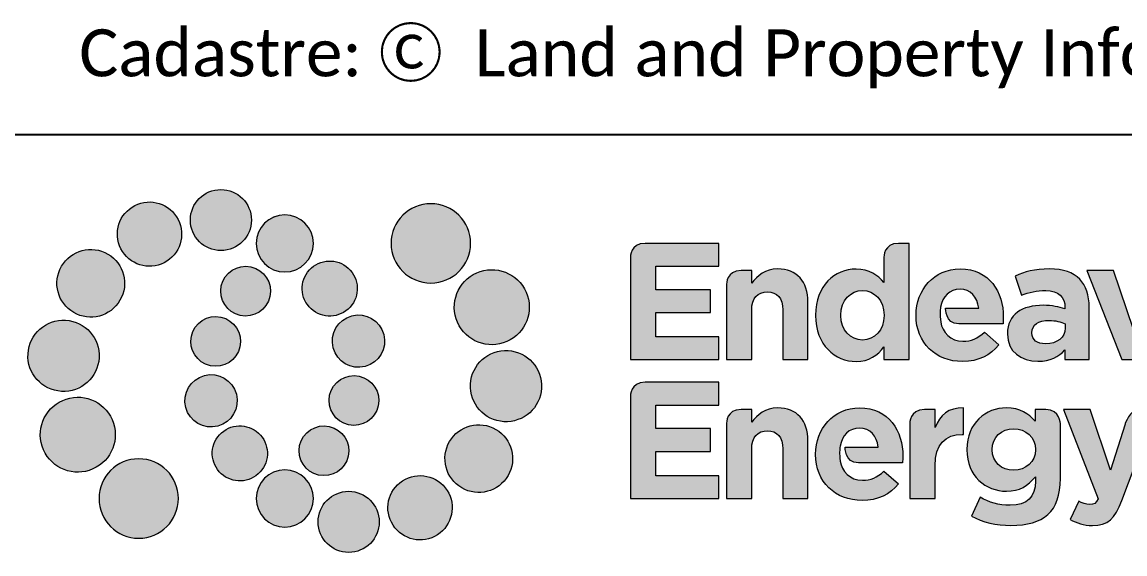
# Paper-space layout 'EARTHING' of a CAD drawing. Header units: metres, sheet in millimetres. Extents: x -21 to 813, y -3 to 583.
# Drawn here: x 741.83 to 783.78, y 31.67 to 51.9 of the extents above; entities that cross this region are included whole.
import ezdxf
from ezdxf.enums import TextEntityAlignment as Align

# ---------------------------------------------------------------- set-up
doc = ezdxf.new("R2010")
doc.units = ezdxf.units.M
doc.layers.get('0').update_dxf_attribs({"color": 6})
doc.layers.add('Notes', color=7, linetype='Continuous')
doc.layers.add('SupportsUG_SP_EXT', color=7, linetype='Continuous')
doc.styles.add('iecISOCP', font='isocp.shx')
doc.styles.get("Standard").update_dxf_attribs({"font": 'arial.ttf'})

# ---------------------------------------------------------------- blocks, each defined once
blk = doc.blocks.new('A$C30A46249')
at = {"color": 7, "lineweight": -3, "insert": (6.919, 4.965), "char_height": 1.79, "attachment_point": 7, "line_spacing_factor": 1.2}
blk.add_mtext('{\\fCalibri|b0|i0|c0|p34;\\C256;Cadastre: \\fMS Gothic|b0|i0|c128|p49;\\C250;\\c2236962;Ⓒ\\fMS Gothic|b0|i0|c0|p49; \\fCalibri|b0|i0|c0|p34;\\C256;Land and Property Information 2016}', dxfattribs=at)
blk = doc.blocks.new('EE_LOGO')
h = blk.add_hatch(color=7)
edge = h.paths.add_edge_path()
edge.add_spline(control_points=[(-18.272, 5.865), (-18.338, 6.504), (-18.908, 6.969), (-19.545, 6.904), (-20.185, 6.84), (-20.65, 6.27), (-20.584, 5.634), (-20.52, 4.994), (-19.951, 4.528), (-19.312, 4.593), (-18.671, 4.657), (-18.207, 5.226), (-18.272, 5.865)], knot_values=[0, 0, 0, 0, 1, 1, 1, 2, 2, 2, 3, 3, 3, 4, 4, 4, 4], degree=3, periodic=0)
h = blk.add_hatch(color=7)
edge = h.paths.add_edge_path()
edge.add_spline(control_points=[(-21.117, 5.874), (-21.481, 6.442), (-22.24, 6.607), (-22.806, 6.242), (-23.374, 5.876), (-23.536, 5.12), (-23.174, 4.55), (-22.805, 3.983), (-22.05, 3.82), (-21.483, 4.186), (-20.915, 4.55), (-20.748, 5.308), (-21.117, 5.874)], knot_values=[0, 0, 0, 0, 1, 1, 1, 2, 2, 2, 3, 3, 3, 4, 4, 4, 4], degree=3, periodic=0)
h = blk.add_hatch(color=7)
edge = h.paths.add_edge_path()
edge.add_spline(control_points=[(-9.932, 4.861), (-9.932, 4.027), (-10.608, 3.351), (-11.442, 3.351), (-12.276, 3.351), (-12.953, 4.027), (-12.953, 4.861), (-12.953, 5.695), (-12.276, 6.371), (-11.442, 6.371), (-10.608, 6.371), (-9.932, 5.695), (-9.932, 4.861)], knot_values=[0, 0, 0, 0, 1, 1, 1, 2, 2, 2, 3, 3, 3, 4, 4, 4, 4], degree=3, periodic=0)
h = blk.add_hatch(color=7)
edge = h.paths.add_edge_path()
edge.add_spline(control_points=[(-15.912, 4.861), (-15.912, 4.261), (-16.398, 3.774), (-16.998, 3.774), (-17.599, 3.774), (-18.085, 4.261), (-18.085, 4.861), (-18.085, 5.461), (-17.599, 5.947), (-16.998, 5.947), (-16.398, 5.947), (-15.912, 5.461), (-15.912, 4.861)], knot_values=[0, 0, 0, 0, 1, 1, 1, 2, 2, 2, 3, 3, 3, 4, 4, 4, 4], degree=3, periodic=0)
edge = h.paths.add_edge_path()
edge.add_spline(control_points=[(-18.287, 3.97), (-18.8, 4.08), (-19.302, 3.756), (-19.412, 3.245), (-19.522, 2.736), (-19.198, 2.231), (-18.69, 2.12), (-18.178, 2.008), (-17.673, 2.333), (-17.564, 2.844), (-17.454, 3.354), (-17.778, 3.859), (-18.287, 3.97)], knot_values=[0, 0, 0, 0, 1, 1, 1, 2, 2, 2, 3, 3, 3, 4, 4, 4, 4], degree=3, periodic=0)
h = blk.add_hatch(color=7)
edge = h.paths.add_edge_path()
edge.add_spline(control_points=[(-14.591, 2.361), (-14.158, 2.747), (-14.12, 3.41), (-14.507, 3.841), (-14.892, 4.274), (-15.554, 4.311), (-15.987, 3.925), (-16.42, 3.541), (-16.456, 2.876), (-16.07, 2.447), (-15.686, 2.014), (-15.024, 1.976), (-14.591, 2.361)], knot_values=[0, 0, 0, 0, 1, 1, 1, 2, 2, 2, 3, 3, 3, 4, 4, 4, 4], degree=3, periodic=0)
edge = h.paths.add_edge_path()
edge.add_spline(control_points=[(-15.912, 4.861), (-15.912, 4.261), (-16.398, 3.774), (-16.998, 3.774), (-17.599, 3.774), (-18.085, 4.261), (-18.085, 4.861), (-18.085, 5.461), (-17.599, 5.947), (-16.998, 5.947), (-16.398, 5.947), (-15.912, 5.461), (-15.912, 4.861)], knot_values=[0, 0, 0, 0, 1, 1, 1, 2, 2, 2, 3, 3, 3, 4, 4, 4, 4], degree=3, periodic=0)
h = blk.add_hatch(color=7)
edge = h.paths.add_edge_path()
edge.add_spline(control_points=[(-15.912, 4.861), (-15.912, 4.261), (-16.398, 3.774), (-16.998, 3.774), (-17.599, 3.774), (-18.085, 4.261), (-18.085, 4.861), (-18.085, 5.461), (-17.598, 5.947), (-16.998, 5.947), (-16.398, 5.947), (-15.912, 5.461), (-15.912, 4.861)], knot_values=[0, 0, 0, 0, 1, 1, 1, 2, 2, 2, 3, 3, 3, 4, 4, 4, 4], degree=3, periodic=0)
edge = h.paths.add_edge_path(flags=16)
edge.add_spline(control_points=[(-15.912, 4.861), (-15.912, 4.261), (-16.398, 3.774), (-16.998, 3.774), (-17.599, 3.774), (-18.085, 4.261), (-18.085, 4.861), (-18.085, 5.461), (-17.599, 5.947), (-16.998, 5.947), (-16.398, 5.947), (-15.912, 5.461), (-15.912, 4.861)], knot_values=[0, 0, 0, 0, 1, 1, 1, 2, 2, 2, 3, 3, 3, 4, 4, 4, 4], degree=3, periodic=0)
h = blk.add_hatch(color=7)
edge = h.paths.add_edge_path()
edge.add_spline(control_points=[(-23.731, 4.455), (-24.343, 4.811), (-25.134, 4.605), (-25.491, 3.991), (-25.848, 3.376), (-25.641, 2.589), (-25.028, 2.232), (-24.414, 1.872), (-23.625, 2.081), (-23.267, 2.695), (-22.908, 3.308), (-23.116, 4.097), (-23.731, 4.455)], knot_values=[0, 0, 0, 0, 1, 1, 1, 2, 2, 2, 3, 3, 3, 4, 4, 4, 4], degree=3, periodic=0)
h = blk.add_hatch(color=7)
edge = h.paths.add_edge_path()
edge.add_spline(control_points=[(-3.852, 0.44), (-3.852, 0.44), (-3.852, 4.253), (-3.852, 4.3), (-3.852, 4.346), (-3.85, 4.86), (-3.293, 4.86), (-2.736, 4.861), (-0.486, 4.86), (-0.486, 4.86), (-0.486, 4.86), (-0.486, 3.995), (-0.486, 3.995), (-0.486, 3.995), (-2.886, 3.995), (-2.886, 3.995), (-2.886, 3.995), (-2.886, 3.099), (-2.886, 3.099), (-2.886, 3.099), (-0.802, 3.099), (-0.802, 3.099), (-0.802, 3.099), (-0.802, 2.233), (-0.802, 2.233), (-0.802, 2.233), (-2.886, 2.233), (-2.886, 2.233), (-2.886, 2.233), (-2.886, 1.305), (-2.886, 1.305), (-2.886, 1.305), (-0.486, 1.305), (-0.486, 1.305), (-0.486, 1.305), (-0.486, 0.44), (-0.486, 0.44), (-0.486, 0.44), (-3.852, 0.44), (-3.852, 0.44)], knot_values=[0, 0, 0, 0, 1, 1, 1, 2, 2, 2, 3, 3, 3, 4, 4, 4, 5, 5, 5, 6, 6, 6, 7, 7, 7, 8, 8, 8, 9, 9, 9, 10, 10, 10, 11, 11, 11, 12, 12, 12, 13, 13, 13, 13], degree=3, periodic=0)
h = blk.add_hatch(color=7)
edge = h.paths.add_edge_path(flags=16)
edge.add_spline(control_points=[(5.8, 2.133), (5.8, 2.695), (5.427, 3.067), (4.979, 3.067), (4.531, 3.067), (4.151, 2.701), (4.151, 2.133), (4.151, 2.133), (4.151, 2.12), (4.151, 2.12), (4.151, 1.558), (4.531, 1.185), (4.979, 1.185), (5.427, 1.185), (5.8, 1.558), (5.8, 2.12), (5.8, 2.12), (5.8, 2.133), (5.8, 2.133)], knot_values=[0, 0, 0, 0, 1, 1, 1, 2, 2, 2, 3, 3, 3, 4, 4, 4, 5, 5, 5, 6, 6, 6, 6], degree=3, periodic=0)
edge = h.paths.add_edge_path()
edge.add_spline(control_points=[(5.787, 0.44), (5.787, 0.44), (5.787, 0.92), (5.787, 0.92), (5.554, 0.604), (5.231, 0.371), (4.733, 0.371), (3.943, 0.371), (3.192, 0.99), (3.192, 2.12), (3.192, 2.12), (3.192, 2.133), (3.192, 2.133), (3.192, 3.263), (3.931, 3.882), (4.733, 3.882), (5.244, 3.882), (5.56, 3.648), (5.787, 3.377), (5.787, 3.377), (5.787, 4.266), (5.787, 4.304), (5.787, 4.343), (5.789, 4.861), (6.343, 4.861), (6.731, 4.861), (6.747, 4.861), (6.747, 4.861), (6.747, 4.861), (6.747, 0.44), (6.747, 0.44), (6.747, 0.44), (5.787, 0.44), (5.787, 0.44)], knot_values=[0, 0, 0, 0, 1, 1, 1, 2, 2, 2, 3, 3, 3, 4, 4, 4, 5, 5, 5, 6, 6, 6, 7, 7, 7, 8, 8, 8, 9, 9, 9, 10, 10, 10, 11, 11, 11, 11], degree=3, periodic=0)
h = blk.add_hatch(color=7)
edge = h.paths.add_edge_path()
edge.add_spline(control_points=[(-8.551, 1.129), (-7.829, 1.446), (-7.501, 2.288), (-7.819, 3.008), (-8.136, 3.727), (-8.978, 4.056), (-9.698, 3.738), (-10.419, 3.421), (-10.746, 2.579), (-10.431, 1.859), (-10.113, 1.137), (-9.272, 0.81), (-8.551, 1.129)], knot_values=[0, 0, 0, 0, 1, 1, 1, 2, 2, 2, 3, 3, 3, 4, 4, 4, 4], degree=3, periodic=0)
h = blk.add_hatch(color=7)
edge = h.paths.add_edge_path()
edge.add_spline(control_points=[(1.944, 0.44), (1.944, 0.44), (1.944, 2.328), (1.944, 2.328), (1.944, 2.783), (1.729, 3.017), (1.363, 3.017), (0.996, 3.017), (0.763, 2.783), (0.763, 2.328), (0.763, 2.328), (0.763, 0.44), (0.763, 0.44), (0.763, 0.44), (-0.197, 0.44), (-0.197, 0.44), (-0.197, 0.44), (-0.195, 3.212), (-0.197, 3.27), (-0.198, 3.328), (-0.198, 3.825), (0.36, 3.825), (0.763, 3.825), (0.763, 3.825), (0.763, 3.825), (0.763, 3.825), (0.763, 3.345), (0.763, 3.345), (0.984, 3.629), (1.268, 3.888), (1.754, 3.888), (2.481, 3.888), (2.904, 3.408), (2.904, 2.632), (2.904, 2.632), (2.904, 0.44), (2.904, 0.44), (2.904, 0.44), (1.944, 0.44), (1.944, 0.44)], knot_values=[0, 0, 0, 0, 1, 1, 1, 2, 2, 2, 3, 3, 3, 4, 4, 4, 5, 5, 5, 6, 6, 6, 7, 7, 7, 8, 8, 8, 9, 9, 9, 10, 10, 10, 11, 11, 11, 12, 12, 12, 13, 13, 13, 13], degree=3, periodic=0)
h = blk.add_hatch(color=7)
edge = h.paths.add_edge_path()
edge.add_spline(control_points=[(8.687, 3.89), (7.702, 3.89), (7.014, 3.094), (7.014, 2.128), (7.014, 2.128), (7.014, 2.116), (7.014, 2.116), (7.014, 1.08), (7.765, 0.367), (8.782, 0.367), (9.394, 0.367), (9.849, 0.606), (10.164, 0.998), (10.164, 0.998), (9.615, 1.484), (9.615, 1.484), (9.35, 1.238), (9.116, 1.144), (8.794, 1.137), (8.33, 1.127), (8.001, 1.494), (7.955, 1.865), (7.915, 2.185), (7.929, 2.29), (7.951, 2.43), (8.017, 2.847), (8.289, 3.12), (8.687, 3.12), (9.091, 3.12), (9.344, 2.829), (9.401, 2.4), (9.401, 2.4), (8.14, 2.4), (8.14, 2.4), (8.14, 2.4), (8.117, 1.8), (8.643, 1.8), (9.169, 1.8), (10.323, 1.8), (10.323, 1.8), (10.329, 1.888), (10.335, 1.945), (10.335, 2.04), (10.335, 2.04), (10.335, 2.052), (10.335, 2.052), (10.335, 3.012), (9.817, 3.89), (8.687, 3.89)], knot_values=[0, 0, 0, 0, 1, 1, 1, 2, 2, 2, 3, 3, 3, 4, 4, 4, 5, 5, 5, 6, 6, 6, 7, 7, 7, 8, 8, 8, 9, 9, 9, 10, 10, 10, 11, 11, 11, 12, 12, 12, 13, 13, 13, 14, 14, 14, 15, 15, 15, 16, 16, 16, 16], degree=3, periodic=0)
h = blk.add_hatch(color=7)
edge = h.paths.add_edge_path(flags=16)
edge.add_spline(control_points=[(12.693, 1.804), (12.529, 1.88), (12.315, 1.93), (12.081, 1.93), (11.67, 1.93), (11.418, 1.766), (11.418, 1.463), (11.418, 1.463), (11.418, 1.45), (11.418, 1.45), (11.418, 1.191), (11.632, 1.04), (11.942, 1.04), (12.39, 1.04), (12.693, 1.286), (12.693, 1.633), (12.693, 1.633), (12.693, 1.804), (12.693, 1.804)], knot_values=[0, 0, 0, 0, 1, 1, 1, 2, 2, 2, 3, 3, 3, 4, 4, 4, 5, 5, 5, 6, 6, 6, 6], degree=3, periodic=0)
edge = h.paths.add_edge_path()
edge.add_spline(control_points=[(12.674, 0.44), (12.674, 0.44), (12.674, 0.806), (12.674, 0.806), (12.441, 0.547), (12.119, 0.377), (11.651, 0.377), (11.014, 0.377), (10.489, 0.743), (10.489, 1.412), (10.489, 1.412), (10.489, 1.425), (10.489, 1.425), (10.489, 2.164), (11.051, 2.505), (11.853, 2.505), (12.194, 2.505), (12.441, 2.448), (12.68, 2.366), (12.68, 2.366), (12.68, 2.423), (12.68, 2.423), (12.68, 2.82), (12.434, 3.069), (11.954, 3.069), (11.588, 3.069), (11.329, 2.999), (11.02, 2.886), (11.02, 2.886), (10.78, 3.618), (10.78, 3.618), (11.152, 3.782), (11.519, 3.89), (12.093, 3.89), (13.142, 3.89), (13.603, 3.347), (13.603, 2.431), (13.603, 2.431), (13.603, 0.44), (13.603, 0.44), (13.603, 0.44), (12.674, 0.44), (12.674, 0.44)], knot_values=[0, 0, 0, 0, 1, 1, 1, 2, 2, 2, 3, 3, 3, 4, 4, 4, 5, 5, 5, 6, 6, 6, 7, 7, 7, 8, 8, 8, 9, 9, 9, 10, 10, 10, 11, 11, 11, 12, 12, 12, 13, 13, 13, 14, 14, 14, 14], degree=3, periodic=0)
h = blk.add_hatch(color=7)
edge = h.paths.add_edge_path()
edge.add_spline(control_points=[(15.712, 0.441), (15.712, 0.441), (14.841, 0.441), (14.841, 0.441), (14.841, 0.441), (13.508, 3.828), (13.508, 3.828), (13.508, 3.828), (14.525, 3.828), (14.525, 3.828), (14.525, 3.828), (15.283, 1.584), (15.283, 1.584), (15.283, 1.584), (15.86, 3.296), (15.86, 3.296), (15.86, 3.296), (16.025, 3.828), (16.404, 3.828), (16.783, 3.828), (17.044, 3.828), (17.044, 3.828), (17.044, 3.828), (15.712, 0.441), (15.712, 0.441)], knot_values=[0, 0, 0, 0, 1, 1, 1, 2, 2, 2, 3, 3, 3, 4, 4, 4, 5, 5, 5, 6, 6, 6, 7, 7, 7, 8, 8, 8, 8], degree=3, periodic=0)
h = blk.add_hatch(color=7)
edge = h.paths.add_edge_path()
edge.add_spline(control_points=[(-19.428, 2.057), (-19.94, 2.167), (-20.443, 1.843), (-20.553, 1.333), (-20.663, 0.823), (-20.338, 0.318), (-19.83, 0.208), (-19.319, 0.096), (-18.814, 0.421), (-18.705, 0.932), (-18.594, 1.442), (-18.919, 1.947), (-19.428, 2.057)], knot_values=[0, 0, 0, 0, 1, 1, 1, 2, 2, 2, 3, 3, 3, 4, 4, 4, 4], degree=3, periodic=0)
h = blk.add_hatch(color=7)
edge = h.paths.add_edge_path()
edge.add_spline(control_points=[(-13.94, 0.18), (-13.409, 0.32), (-13.092, 0.865), (-13.232, 1.397), (-13.372, 1.93), (-13.919, 2.246), (-14.449, 2.106), (-14.977, 1.966), (-15.296, 1.421), (-15.158, 0.89), (-15.017, 0.358), (-14.472, 0.04), (-13.94, 0.18)], knot_values=[0, 0, 0, 0, 1, 1, 1, 2, 2, 2, 3, 3, 3, 4, 4, 4, 4], degree=3, periodic=0)
h = blk.add_hatch(color=7)
edge = h.paths.add_edge_path()
edge.add_spline(control_points=[(-25.337, 1.937), (-26.085, 1.98), (-26.723, 1.408), (-26.766, 0.662), (-26.811, -0.085), (-26.237, -0.724), (-25.489, -0.767), (-24.742, -0.811), (-24.104, -0.24), (-24.06, 0.508), (-24.019, 1.254), (-24.59, 1.895), (-25.337, 1.937)], knot_values=[0, 0, 0, 0, 1, 1, 1, 2, 2, 2, 3, 3, 3, 4, 4, 4, 4], degree=3, periodic=0)
h = blk.add_hatch(color=7)
edge = h.paths.add_edge_path()
edge.add_spline(control_points=[(-8.66, -1.921), (-7.912, -1.963), (-7.274, -1.392), (-7.231, -0.645), (-7.186, 0.102), (-7.76, 0.74), (-8.507, 0.784), (-9.254, 0.827), (-9.893, 0.256), (-9.936, -0.492), (-9.977, -1.238), (-9.407, -1.878), (-8.66, -1.921)], knot_values=[0, 0, 0, 0, 1, 1, 1, 2, 2, 2, 3, 3, 3, 4, 4, 4, 4], degree=3, periodic=0)
h = blk.add_hatch(color=7)
edge = h.paths.add_edge_path()
edge.add_spline(control_points=[(-20.056, -0.164), (-20.588, -0.304), (-20.905, -0.849), (-20.765, -1.38), (-20.625, -1.913), (-20.078, -2.23), (-19.548, -2.089), (-19.02, -1.949), (-18.701, -1.405), (-18.839, -0.874), (-18.98, -0.341), (-19.524, -0.024), (-20.056, -0.164)], knot_values=[0, 0, 0, 0, 1, 1, 1, 2, 2, 2, 3, 3, 3, 4, 4, 4, 4], degree=3, periodic=0)
h = blk.add_hatch(color=7)
edge = h.paths.add_edge_path()
edge.add_spline(control_points=[(-14.569, -2.041), (-14.056, -2.151), (-13.554, -1.827), (-13.444, -1.316), (-13.334, -0.807), (-13.658, -0.302), (-14.167, -0.191), (-14.678, -0.079), (-15.183, -0.404), (-15.292, -0.916), (-15.402, -1.425), (-15.078, -1.93), (-14.569, -2.041)], knot_values=[0, 0, 0, 0, 1, 1, 1, 2, 2, 2, 3, 3, 3, 4, 4, 4, 4], degree=3, periodic=0)
h = blk.add_hatch(color=7)
edge = h.paths.add_edge_path()
edge.add_spline(control_points=[(-25.445, -1.112), (-26.167, -1.429), (-26.496, -2.272), (-26.178, -2.991), (-25.861, -3.711), (-25.019, -4.04), (-24.298, -3.721), (-23.578, -3.405), (-23.251, -2.563), (-23.566, -1.843), (-23.884, -1.121), (-24.725, -0.793), (-25.445, -1.112)], knot_values=[0, 0, 0, 0, 1, 1, 1, 2, 2, 2, 3, 3, 3, 4, 4, 4, 4], degree=3, periodic=0)
h = blk.add_hatch(color=7)
edge = h.paths.add_edge_path()
edge.add_spline(control_points=[(-3.852, -4.844), (-3.852, -4.844), (-3.852, -1.031), (-3.852, -0.984), (-3.852, -0.938), (-3.85, -0.425), (-3.293, -0.424), (-2.736, -0.424), (-0.486, -0.424), (-0.486, -0.424), (-0.486, -0.424), (-0.486, -1.289), (-0.486, -1.289), (-0.486, -1.289), (-2.886, -1.289), (-2.886, -1.289), (-2.886, -1.289), (-2.886, -2.186), (-2.886, -2.186), (-2.886, -2.186), (-0.802, -2.186), (-0.802, -2.186), (-0.802, -2.186), (-0.802, -3.051), (-0.802, -3.051), (-0.802, -3.051), (-2.886, -3.051), (-2.886, -3.051), (-2.886, -3.051), (-2.886, -3.98), (-2.886, -3.98), (-2.886, -3.98), (-0.486, -3.98), (-0.486, -3.98), (-0.486, -3.98), (-0.486, -4.844), (-0.486, -4.844), (-0.486, -4.844), (-3.852, -4.844), (-3.852, -4.844)], knot_values=[0, 0, 0, 0, 1, 1, 1, 2, 2, 2, 3, 3, 3, 4, 4, 4, 5, 5, 5, 6, 6, 6, 7, 7, 7, 8, 8, 8, 9, 9, 9, 10, 10, 10, 11, 11, 11, 12, 12, 12, 13, 13, 13, 13], degree=3, periodic=0)
h = blk.add_hatch(color=7)
edge = h.paths.add_edge_path()
edge.add_spline(control_points=[(1.944, -4.844), (1.944, -4.844), (1.944, -2.956), (1.944, -2.956), (1.944, -2.502), (1.729, -2.267), (1.363, -2.267), (0.996, -2.267), (0.763, -2.502), (0.763, -2.956), (0.763, -2.956), (0.763, -4.844), (0.763, -4.844), (0.763, -4.844), (-0.197, -4.844), (-0.197, -4.844), (-0.197, -4.844), (-0.195, -2.072), (-0.197, -2.014), (-0.198, -1.956), (-0.198, -1.459), (0.36, -1.459), (0.763, -1.459), (0.763, -1.459), (0.763, -1.459), (0.763, -1.459), (0.763, -1.939), (0.763, -1.939), (0.984, -1.655), (1.268, -1.396), (1.754, -1.396), (2.481, -1.396), (2.904, -1.876), (2.904, -2.653), (2.904, -2.653), (2.904, -4.844), (2.904, -4.844), (2.904, -4.844), (1.944, -4.844), (1.944, -4.844)], knot_values=[0, 0, 0, 0, 1, 1, 1, 2, 2, 2, 3, 3, 3, 4, 4, 4, 5, 5, 5, 6, 6, 6, 7, 7, 7, 8, 8, 8, 9, 9, 9, 10, 10, 10, 11, 11, 11, 12, 12, 12, 13, 13, 13, 13], degree=3, periodic=0)
h = blk.add_hatch(color=7)
edge = h.paths.add_edge_path()
edge.add_spline(control_points=[(4.865, -1.396), (3.88, -1.396), (3.192, -2.192), (3.192, -3.158), (3.192, -3.158), (3.192, -3.171), (3.192, -3.171), (3.192, -4.206), (3.943, -4.92), (4.96, -4.92), (5.572, -4.92), (6.027, -4.68), (6.343, -4.288), (6.343, -4.288), (5.794, -3.802), (5.794, -3.802), (5.528, -4.048), (5.295, -4.143), (4.973, -4.149), (4.508, -4.159), (4.18, -3.793), (4.133, -3.421), (4.093, -3.101), (4.107, -2.996), (4.129, -2.856), (4.195, -2.439), (4.467, -2.167), (4.865, -2.167), (5.269, -2.167), (5.522, -2.457), (5.579, -2.886), (5.579, -2.886), (4.318, -2.886), (4.318, -2.886), (4.318, -2.886), (4.295, -3.486), (4.821, -3.486), (5.347, -3.486), (6.501, -3.486), (6.501, -3.486), (6.507, -3.398), (6.513, -3.341), (6.513, -3.246), (6.513, -3.246), (6.513, -3.234), (6.513, -3.234), (6.513, -2.274), (5.995, -1.396), (4.865, -1.396)], knot_values=[0, 0, 0, 0, 1, 1, 1, 2, 2, 2, 3, 3, 3, 4, 4, 4, 5, 5, 5, 6, 6, 6, 7, 7, 7, 8, 8, 8, 9, 9, 9, 10, 10, 10, 11, 11, 11, 12, 12, 12, 13, 13, 13, 14, 14, 14, 15, 15, 15, 16, 16, 16, 16], degree=3, periodic=0)
h = blk.add_hatch(color=7)
edge = h.paths.add_edge_path()
edge.add_spline(control_points=[(8.766, -2.404), (8.128, -2.404), (7.736, -2.789), (7.736, -3.598), (7.736, -3.598), (7.736, -4.848), (7.736, -4.848), (7.736, -4.848), (6.776, -4.848), (6.776, -4.848), (6.776, -4.848), (6.776, -2.05), (6.776, -2.019), (6.776, -1.989), (6.774, -1.463), (7.333, -1.463), (7.736, -1.463), (7.736, -1.463), (7.736, -1.463), (7.736, -1.463), (7.736, -2.145), (7.736, -2.145), (7.932, -1.678), (8.247, -1.375), (8.816, -1.4), (8.816, -1.4), (8.816, -2.404), (8.816, -2.404), (8.816, -2.404), (8.766, -2.404), (8.766, -2.404)], knot_values=[0, 0, 0, 0, 1, 1, 1, 2, 2, 2, 3, 3, 3, 4, 4, 4, 5, 5, 5, 6, 6, 6, 7, 7, 7, 8, 8, 8, 9, 9, 9, 10, 10, 10, 10], degree=3, periodic=0)
h = blk.add_hatch(color=7)
edge = h.paths.add_edge_path(flags=16)
edge.add_spline(control_points=[(11.557, -2.975), (11.557, -2.514), (11.198, -2.192), (10.73, -2.192), (10.263, -2.192), (9.909, -2.514), (9.909, -2.975), (9.909, -2.975), (9.909, -2.988), (9.909, -2.988), (9.909, -3.455), (10.263, -3.771), (10.73, -3.771), (11.198, -3.771), (11.557, -3.448), (11.557, -2.988), (11.557, -2.988), (11.557, -2.975), (11.557, -2.975)], knot_values=[0, 0, 0, 0, 1, 1, 1, 2, 2, 2, 3, 3, 3, 4, 4, 4, 5, 5, 5, 6, 6, 6, 6], degree=3, periodic=0)
edge = h.paths.add_edge_path()
edge.add_spline(control_points=[(10.617, -5.867), (10.067, -5.867), (9.549, -5.741), (9.12, -5.513), (9.12, -5.513), (9.448, -4.793), (9.448, -4.793), (9.796, -4.989), (10.143, -5.103), (10.592, -5.103), (11.248, -5.103), (11.557, -4.787), (11.557, -4.181), (11.557, -4.181), (11.557, -4.017), (11.557, -4.017), (11.273, -4.358), (10.964, -4.566), (10.452, -4.566), (9.663, -4.566), (8.949, -3.991), (8.949, -2.988), (8.949, -2.988), (8.949, -2.975), (8.949, -2.975), (8.949, -1.965), (9.676, -1.396), (10.452, -1.396), (10.976, -1.396), (11.286, -1.617), (11.545, -1.901), (11.545, -1.901), (11.545, -1.459), (11.545, -1.459), (11.545, -1.459), (11.545, -1.459), (11.952, -1.459), (12.509, -1.459), (12.505, -2.018), (12.505, -2.018), (12.505, -2.018), (12.505, -4.08), (12.505, -4.08), (12.505, -5.355), (11.873, -5.867), (10.617, -5.867)], knot_values=[0, 0, 0, 0, 1, 1, 1, 2, 2, 2, 3, 3, 3, 4, 4, 4, 5, 5, 5, 6, 6, 6, 7, 7, 7, 8, 8, 8, 9, 9, 9, 10, 10, 10, 11, 11, 11, 12, 12, 12, 13, 13, 13, 14, 14, 14, 15, 15, 15, 15], degree=3, periodic=0)
h = blk.add_hatch(color=7)
edge = h.paths.add_edge_path()
edge.add_spline(control_points=[(14.843, -4.923), (14.584, -5.612), (14.306, -5.871), (13.732, -5.871), (13.384, -5.871), (13.125, -5.782), (12.879, -5.637), (12.879, -5.637), (13.201, -4.942), (13.201, -4.942), (13.328, -5.018), (13.486, -5.075), (13.612, -5.075), (13.776, -5.075), (13.864, -5.025), (13.947, -4.854), (13.947, -4.854), (12.62, -1.457), (12.62, -1.457), (12.62, -1.457), (13.637, -1.457), (13.637, -1.457), (13.637, -1.457), (14.407, -3.762), (14.407, -3.762), (14.407, -3.762), (14.967, -2.015), (14.967, -2.015), (14.967, -2.015), (15.138, -1.457), (15.498, -1.457), (15.858, -1.457), (16.144, -1.457), (16.144, -1.457), (16.144, -1.457), (14.843, -4.923), (14.843, -4.923)], knot_values=[0, 0, 0, 0, 1, 1, 1, 2, 2, 2, 3, 3, 3, 4, 4, 4, 5, 5, 5, 6, 6, 6, 7, 7, 7, 8, 8, 8, 9, 9, 9, 10, 10, 10, 11, 11, 11, 12, 12, 12, 12], degree=3, periodic=0)
h = blk.add_hatch(color=7)
edge = h.paths.add_edge_path()
edge.add_spline(control_points=[(-19.406, -2.345), (-19.838, -2.731), (-19.876, -3.393), (-19.489, -3.824), (-19.105, -4.258), (-18.443, -4.295), (-18.01, -3.908), (-17.577, -3.524), (-17.541, -2.86), (-17.926, -2.43), (-18.311, -1.997), (-18.973, -1.96), (-19.406, -2.345)], knot_values=[0, 0, 0, 0, 1, 1, 1, 2, 2, 2, 3, 3, 3, 4, 4, 4, 4], degree=3, periodic=0)
h = blk.add_hatch(color=7)
edge = h.paths.add_edge_path()
edge.add_spline(control_points=[(-15.71, -3.953), (-15.197, -4.063), (-14.695, -3.739), (-14.585, -3.229), (-14.474, -2.719), (-14.799, -2.214), (-15.307, -2.103), (-15.819, -1.992), (-16.324, -2.317), (-16.433, -2.828), (-16.543, -3.338), (-16.218, -3.843), (-15.71, -3.953)], knot_values=[0, 0, 0, 0, 1, 1, 1, 2, 2, 2, 3, 3, 3, 4, 4, 4, 4], degree=3, periodic=0)
h = blk.add_hatch(color=7)
edge = h.paths.add_edge_path()
edge.add_spline(control_points=[(-10.266, -4.439), (-9.654, -4.794), (-8.863, -4.589), (-8.506, -3.974), (-8.149, -3.359), (-8.356, -2.573), (-8.968, -2.215), (-9.583, -1.856), (-10.371, -2.064), (-10.729, -2.678), (-11.089, -3.292), (-10.881, -4.08), (-10.266, -4.439)], knot_values=[0, 0, 0, 0, 1, 1, 1, 2, 2, 2, 3, 3, 3, 4, 4, 4, 4], degree=3, periodic=0)
h = blk.add_hatch(color=7)
edge = h.paths.add_edge_path()
edge.add_spline(control_points=[(-24.065, -4.844), (-24.065, -4.01), (-23.389, -3.334), (-22.555, -3.334), (-21.72, -3.334), (-21.044, -4.01), (-21.044, -4.844), (-21.044, -5.678), (-21.721, -6.354), (-22.555, -6.354), (-23.389, -6.354), (-24.065, -5.678), (-24.065, -4.844)], knot_values=[0, 0, 0, 0, 1, 1, 1, 2, 2, 2, 3, 3, 3, 4, 4, 4, 4], degree=3, periodic=0)
h = blk.add_hatch(color=7)
edge = h.paths.add_edge_path()
edge.add_spline(control_points=[(-18.085, -4.844), (-18.085, -4.244), (-17.599, -3.758), (-16.998, -3.758), (-16.398, -3.758), (-15.912, -4.244), (-15.912, -4.844), (-15.912, -5.444), (-16.398, -5.931), (-16.998, -5.931), (-17.599, -5.931), (-18.085, -5.444), (-18.085, -4.844)], knot_values=[0, 0, 0, 0, 1, 1, 1, 2, 2, 2, 3, 3, 3, 4, 4, 4, 4], degree=3, periodic=0)
h = blk.add_hatch(color=7)
edge = h.paths.add_edge_path()
edge.add_spline(control_points=[(-12.879, -5.857), (-12.516, -6.425), (-11.757, -6.59), (-11.19, -6.225), (-10.623, -5.859), (-10.461, -5.104), (-10.823, -4.534), (-11.191, -3.967), (-11.947, -3.803), (-12.514, -4.169), (-13.081, -4.533), (-13.248, -5.291), (-12.879, -5.857)], knot_values=[0, 0, 0, 0, 1, 1, 1, 2, 2, 2, 3, 3, 3, 4, 4, 4, 4], degree=3, periodic=0)
h = blk.add_hatch(color=7)
edge = h.paths.add_edge_path()
edge.add_spline(control_points=[(-15.724, -5.849), (-15.658, -6.488), (-15.089, -6.953), (-14.452, -6.888), (-13.812, -6.823), (-13.347, -6.254), (-13.413, -5.617), (-13.476, -4.978), (-14.045, -4.512), (-14.684, -4.576), (-15.326, -4.641), (-15.79, -5.21), (-15.724, -5.849)], knot_values=[0, 0, 0, 0, 1, 1, 1, 2, 2, 2, 3, 3, 3, 4, 4, 4, 4], degree=3, periodic=0)
at = {"color": 7, "lineweight": 0}
for points in [[(-15.078, 2.115), (-15.078, 2.115)], [(-18.918, -2.098), (-18.918, -2.098)]]:
    blk.add_lwpolyline(points, dxfattribs=at)
for points, knots in [([(-18.272, 5.865), (-18.338, 6.504), (-18.908, 6.969), (-19.545, 6.904), (-20.185, 6.84), (-20.65, 6.27), (-20.584, 5.634), (-20.52, 4.994), (-19.951, 4.528), (-19.312, 4.593), (-18.671, 4.657), (-18.207, 5.226), (-18.272, 5.865)], [0, 0, 0, 0, 1, 1, 1, 2, 2, 2, 3, 3, 3, 4, 4, 4, 4]), ([(-21.117, 5.874), (-21.481, 6.442), (-22.24, 6.607), (-22.806, 6.242), (-23.374, 5.876), (-23.536, 5.12), (-23.174, 4.55), (-22.805, 3.983), (-22.05, 3.82), (-21.483, 4.186), (-20.915, 4.55), (-20.748, 5.308), (-21.117, 5.874)], [0, 0, 0, 0, 1, 1, 1, 2, 2, 2, 3, 3, 3, 4, 4, 4, 4]), ([(-9.932, 4.861), (-9.932, 4.027), (-10.608, 3.351), (-11.442, 3.351), (-12.276, 3.351), (-12.953, 4.027), (-12.953, 4.861), (-12.953, 5.695), (-12.276, 6.371), (-11.442, 6.371), (-10.608, 6.371), (-9.932, 5.695), (-9.932, 4.861)], [0, 0, 0, 0, 1, 1, 1, 2, 2, 2, 3, 3, 3, 4, 4, 4, 4]), ([(-15.912, 4.861), (-15.912, 4.261), (-16.398, 3.774), (-16.998, 3.774), (-17.599, 3.774), (-18.085, 4.261), (-18.085, 4.861), (-18.085, 5.461), (-17.599, 5.947), (-16.998, 5.947), (-16.398, 5.947), (-15.912, 5.461), (-15.912, 4.861)], [0, 0, 0, 0, 1, 1, 1, 2, 2, 2, 3, 3, 3, 4, 4, 4, 4]), ([(-15.912, 4.861), (-15.912, 4.261), (-16.398, 3.774), (-16.998, 3.774), (-17.599, 3.774), (-18.085, 4.261), (-18.085, 4.861), (-18.085, 5.461), (-17.598, 5.947), (-16.998, 5.947), (-16.398, 5.947), (-15.912, 5.461), (-15.912, 4.861)], [0, 0, 0, 0, 1, 1, 1, 2, 2, 2, 3, 3, 3, 4, 4, 4, 4]), ([(-23.731, 4.455), (-24.343, 4.811), (-25.134, 4.605), (-25.491, 3.991), (-25.848, 3.376), (-25.641, 2.589), (-25.028, 2.232), (-24.414, 1.872), (-23.625, 2.081), (-23.267, 2.695), (-22.908, 3.308), (-23.116, 4.097), (-23.731, 4.455)], [0, 0, 0, 0, 1, 1, 1, 2, 2, 2, 3, 3, 3, 4, 4, 4, 4]), ([(-3.852, 0.44), (-3.852, 0.44), (-3.852, 4.253), (-3.852, 4.3), (-3.852, 4.346), (-3.85, 4.86), (-3.293, 4.86), (-2.736, 4.861), (-0.486, 4.86), (-0.486, 4.86), (-0.486, 4.86), (-0.486, 3.995), (-0.486, 3.995), (-0.486, 3.995), (-2.886, 3.995), (-2.886, 3.995), (-2.886, 3.995), (-2.886, 3.099), (-2.886, 3.099), (-2.886, 3.099), (-0.802, 3.099), (-0.802, 3.099), (-0.802, 3.099), (-0.802, 2.233), (-0.802, 2.233), (-0.802, 2.233), (-2.886, 2.233), (-2.886, 2.233), (-2.886, 2.233), (-2.886, 1.305), (-2.886, 1.305), (-2.886, 1.305), (-0.486, 1.305), (-0.486, 1.305), (-0.486, 1.305), (-0.486, 0.44), (-0.486, 0.44), (-0.486, 0.44), (-3.852, 0.44), (-3.852, 0.44)], [0, 0, 0, 0, 1, 1, 1, 2, 2, 2, 3, 3, 3, 4, 4, 4, 5, 5, 5, 6, 6, 6, 7, 7, 7, 8, 8, 8, 9, 9, 9, 10, 10, 10, 11, 11, 11, 12, 12, 12, 13, 13, 13, 13]), ([(5.787, 0.44), (5.787, 0.44), (5.787, 0.92), (5.787, 0.92), (5.554, 0.604), (5.231, 0.371), (4.733, 0.371), (3.943, 0.371), (3.192, 0.99), (3.192, 2.12), (3.192, 2.12), (3.192, 2.133), (3.192, 2.133), (3.192, 3.263), (3.931, 3.882), (4.733, 3.882), (5.244, 3.882), (5.56, 3.648), (5.787, 3.377), (5.787, 3.377), (5.787, 4.266), (5.787, 4.304), (5.787, 4.343), (5.789, 4.861), (6.343, 4.861), (6.731, 4.861), (6.747, 4.861), (6.747, 4.861), (6.747, 4.861), (6.747, 0.44), (6.747, 0.44), (6.747, 0.44), (5.787, 0.44), (5.787, 0.44)], [0, 0, 0, 0, 1, 1, 1, 2, 2, 2, 3, 3, 3, 4, 4, 4, 5, 5, 5, 6, 6, 6, 7, 7, 7, 8, 8, 8, 9, 9, 9, 10, 10, 10, 11, 11, 11, 11]), ([(-14.591, 2.361), (-14.158, 2.747), (-14.12, 3.41), (-14.507, 3.841), (-14.892, 4.274), (-15.554, 4.311), (-15.987, 3.925), (-16.42, 3.541), (-16.456, 2.876), (-16.07, 2.447), (-15.686, 2.014), (-15.024, 1.976), (-14.591, 2.361)], [0, 0, 0, 0, 1, 1, 1, 2, 2, 2, 3, 3, 3, 4, 4, 4, 4]), ([(-18.287, 3.97), (-18.8, 4.08), (-19.302, 3.756), (-19.412, 3.245), (-19.522, 2.736), (-19.198, 2.231), (-18.69, 2.12), (-18.178, 2.008), (-17.673, 2.333), (-17.564, 2.844), (-17.454, 3.354), (-17.778, 3.859), (-18.287, 3.97)], [0, 0, 0, 0, 1, 1, 1, 2, 2, 2, 3, 3, 3, 4, 4, 4, 4]), ([(-8.551, 1.129), (-7.829, 1.446), (-7.501, 2.288), (-7.819, 3.008), (-8.136, 3.727), (-8.978, 4.056), (-9.698, 3.738), (-10.419, 3.421), (-10.746, 2.579), (-10.431, 1.859), (-10.113, 1.137), (-9.272, 0.81), (-8.551, 1.129)], [0, 0, 0, 0, 1, 1, 1, 2, 2, 2, 3, 3, 3, 4, 4, 4, 4]), ([(1.944, 0.44), (1.944, 0.44), (1.944, 2.328), (1.944, 2.328), (1.944, 2.783), (1.729, 3.017), (1.363, 3.017), (0.996, 3.017), (0.763, 2.783), (0.763, 2.328), (0.763, 2.328), (0.763, 0.44), (0.763, 0.44), (0.763, 0.44), (-0.197, 0.44), (-0.197, 0.44), (-0.197, 0.44), (-0.195, 3.212), (-0.197, 3.27), (-0.198, 3.328), (-0.198, 3.825), (0.36, 3.825), (0.763, 3.825), (0.763, 3.825), (0.763, 3.825), (0.763, 3.825), (0.763, 3.345), (0.763, 3.345), (0.984, 3.629), (1.268, 3.888), (1.754, 3.888), (2.481, 3.888), (2.904, 3.408), (2.904, 2.632), (2.904, 2.632), (2.904, 0.44), (2.904, 0.44), (2.904, 0.44), (1.944, 0.44), (1.944, 0.44)], [0, 0, 0, 0, 1, 1, 1, 2, 2, 2, 3, 3, 3, 4, 4, 4, 5, 5, 5, 6, 6, 6, 7, 7, 7, 8, 8, 8, 9, 9, 9, 10, 10, 10, 11, 11, 11, 12, 12, 12, 13, 13, 13, 13]), ([(8.687, 3.89), (7.702, 3.89), (7.014, 3.094), (7.014, 2.128), (7.014, 2.128), (7.014, 2.116), (7.014, 2.116), (7.014, 1.08), (7.765, 0.367), (8.782, 0.367), (9.394, 0.367), (9.849, 0.606), (10.164, 0.998), (10.164, 0.998), (9.615, 1.484), (9.615, 1.484), (9.35, 1.238), (9.116, 1.144), (8.794, 1.137), (8.33, 1.127), (8.001, 1.494), (7.955, 1.865), (7.915, 2.185), (7.929, 2.29), (7.951, 2.43), (8.017, 2.847), (8.289, 3.12), (8.687, 3.12), (9.091, 3.12), (9.344, 2.829), (9.401, 2.4), (9.401, 2.4), (8.14, 2.4), (8.14, 2.4), (8.14, 2.4), (8.117, 1.8), (8.643, 1.8), (9.169, 1.8), (10.323, 1.8), (10.323, 1.8), (10.329, 1.888), (10.335, 1.945), (10.335, 2.04), (10.335, 2.04), (10.335, 2.052), (10.335, 2.052), (10.335, 3.012), (9.817, 3.89), (8.687, 3.89)], [0, 0, 0, 0, 1, 1, 1, 2, 2, 2, 3, 3, 3, 4, 4, 4, 5, 5, 5, 6, 6, 6, 7, 7, 7, 8, 8, 8, 9, 9, 9, 10, 10, 10, 11, 11, 11, 12, 12, 12, 13, 13, 13, 14, 14, 14, 15, 15, 15, 16, 16, 16, 16]), ([(12.674, 0.44), (12.674, 0.44), (12.674, 0.806), (12.674, 0.806), (12.441, 0.547), (12.119, 0.377), (11.651, 0.377), (11.014, 0.377), (10.489, 0.743), (10.489, 1.412), (10.489, 1.412), (10.489, 1.425), (10.489, 1.425), (10.489, 2.164), (11.051, 2.505), (11.853, 2.505), (12.194, 2.505), (12.441, 2.448), (12.68, 2.366), (12.68, 2.366), (12.68, 2.423), (12.68, 2.423), (12.68, 2.82), (12.434, 3.069), (11.954, 3.069), (11.588, 3.069), (11.329, 2.999), (11.02, 2.886), (11.02, 2.886), (10.78, 3.618), (10.78, 3.618), (11.152, 3.782), (11.519, 3.89), (12.093, 3.89), (13.142, 3.89), (13.603, 3.347), (13.603, 2.431), (13.603, 2.431), (13.603, 0.44), (13.603, 0.44), (13.603, 0.44), (12.674, 0.44), (12.674, 0.44)], [0, 0, 0, 0, 1, 1, 1, 2, 2, 2, 3, 3, 3, 4, 4, 4, 5, 5, 5, 6, 6, 6, 7, 7, 7, 8, 8, 8, 9, 9, 9, 10, 10, 10, 11, 11, 11, 12, 12, 12, 13, 13, 13, 14, 14, 14, 14]), ([(15.712, 0.441), (15.712, 0.441), (14.841, 0.441), (14.841, 0.441), (14.841, 0.441), (13.508, 3.828), (13.508, 3.828), (13.508, 3.828), (14.525, 3.828), (14.525, 3.828), (14.525, 3.828), (15.283, 1.584), (15.283, 1.584), (15.283, 1.584), (15.86, 3.296), (15.86, 3.296), (15.86, 3.296), (16.025, 3.828), (16.404, 3.828), (16.783, 3.828), (17.044, 3.828), (17.044, 3.828), (17.044, 3.828), (15.712, 0.441), (15.712, 0.441)], [0, 0, 0, 0, 1, 1, 1, 2, 2, 2, 3, 3, 3, 4, 4, 4, 5, 5, 5, 6, 6, 6, 7, 7, 7, 8, 8, 8, 8]), ([(5.8, 2.133), (5.8, 2.695), (5.427, 3.067), (4.979, 3.067), (4.531, 3.067), (4.151, 2.701), (4.151, 2.133), (4.151, 2.133), (4.151, 2.12), (4.151, 2.12), (4.151, 1.558), (4.531, 1.185), (4.979, 1.185), (5.427, 1.185), (5.8, 1.558), (5.8, 2.12), (5.8, 2.12), (5.8, 2.133), (5.8, 2.133)], [0, 0, 0, 0, 1, 1, 1, 2, 2, 2, 3, 3, 3, 4, 4, 4, 5, 5, 5, 6, 6, 6, 6]), ([(-19.428, 2.057), (-19.94, 2.167), (-20.443, 1.843), (-20.553, 1.333), (-20.663, 0.823), (-20.338, 0.318), (-19.83, 0.208), (-19.319, 0.096), (-18.814, 0.421), (-18.705, 0.932), (-18.594, 1.442), (-18.919, 1.947), (-19.428, 2.057)], [0, 0, 0, 0, 1, 1, 1, 2, 2, 2, 3, 3, 3, 4, 4, 4, 4]), ([(-13.94, 0.18), (-13.409, 0.32), (-13.092, 0.865), (-13.232, 1.397), (-13.372, 1.93), (-13.919, 2.246), (-14.449, 2.106), (-14.977, 1.966), (-15.296, 1.421), (-15.158, 0.89), (-15.017, 0.358), (-14.472, 0.04), (-13.94, 0.18)], [0, 0, 0, 0, 1, 1, 1, 2, 2, 2, 3, 3, 3, 4, 4, 4, 4]), ([(-25.337, 1.937), (-26.085, 1.98), (-26.723, 1.408), (-26.766, 0.662), (-26.811, -0.085), (-26.237, -0.724), (-25.489, -0.767), (-24.742, -0.811), (-24.104, -0.24), (-24.06, 0.508), (-24.019, 1.254), (-24.59, 1.895), (-25.337, 1.937)], [0, 0, 0, 0, 1, 1, 1, 2, 2, 2, 3, 3, 3, 4, 4, 4, 4]), ([(12.693, 1.804), (12.529, 1.88), (12.315, 1.93), (12.081, 1.93), (11.67, 1.93), (11.418, 1.766), (11.418, 1.463), (11.418, 1.463), (11.418, 1.45), (11.418, 1.45), (11.418, 1.191), (11.632, 1.04), (11.942, 1.04), (12.39, 1.04), (12.693, 1.286), (12.693, 1.633), (12.693, 1.633), (12.693, 1.804), (12.693, 1.804)], [0, 0, 0, 0, 1, 1, 1, 2, 2, 2, 3, 3, 3, 4, 4, 4, 5, 5, 5, 6, 6, 6, 6]), ([(-8.66, -1.921), (-7.912, -1.963), (-7.274, -1.392), (-7.231, -0.645), (-7.186, 0.102), (-7.76, 0.74), (-8.507, 0.784), (-9.254, 0.827), (-9.893, 0.256), (-9.936, -0.492), (-9.977, -1.238), (-9.407, -1.878), (-8.66, -1.921)], [0, 0, 0, 0, 1, 1, 1, 2, 2, 2, 3, 3, 3, 4, 4, 4, 4]), ([(-20.056, -0.164), (-20.588, -0.304), (-20.905, -0.849), (-20.765, -1.38), (-20.625, -1.913), (-20.078, -2.23), (-19.548, -2.089), (-19.02, -1.949), (-18.701, -1.405), (-18.839, -0.874), (-18.98, -0.341), (-19.524, -0.024), (-20.056, -0.164)], [0, 0, 0, 0, 1, 1, 1, 2, 2, 2, 3, 3, 3, 4, 4, 4, 4]), ([(-14.569, -2.041), (-14.056, -2.151), (-13.554, -1.827), (-13.444, -1.316), (-13.334, -0.807), (-13.658, -0.302), (-14.167, -0.191), (-14.678, -0.079), (-15.183, -0.404), (-15.292, -0.916), (-15.402, -1.425), (-15.078, -1.93), (-14.569, -2.041)], [0, 0, 0, 0, 1, 1, 1, 2, 2, 2, 3, 3, 3, 4, 4, 4, 4]), ([(-25.445, -1.112), (-26.167, -1.429), (-26.496, -2.272), (-26.178, -2.991), (-25.861, -3.711), (-25.019, -4.04), (-24.298, -3.721), (-23.578, -3.405), (-23.251, -2.563), (-23.566, -1.843), (-23.884, -1.121), (-24.725, -0.793), (-25.445, -1.112)], [0, 0, 0, 0, 1, 1, 1, 2, 2, 2, 3, 3, 3, 4, 4, 4, 4]), ([(-3.852, -4.844), (-3.852, -4.844), (-3.852, -1.031), (-3.852, -0.984), (-3.852, -0.938), (-3.85, -0.425), (-3.293, -0.424), (-2.736, -0.424), (-0.486, -0.424), (-0.486, -0.424), (-0.486, -0.424), (-0.486, -1.289), (-0.486, -1.289), (-0.486, -1.289), (-2.886, -1.289), (-2.886, -1.289), (-2.886, -1.289), (-2.886, -2.186), (-2.886, -2.186), (-2.886, -2.186), (-0.802, -2.186), (-0.802, -2.186), (-0.802, -2.186), (-0.802, -3.051), (-0.802, -3.051), (-0.802, -3.051), (-2.886, -3.051), (-2.886, -3.051), (-2.886, -3.051), (-2.886, -3.98), (-2.886, -3.98), (-2.886, -3.98), (-0.486, -3.98), (-0.486, -3.98), (-0.486, -3.98), (-0.486, -4.844), (-0.486, -4.844), (-0.486, -4.844), (-3.852, -4.844), (-3.852, -4.844)], [0, 0, 0, 0, 1, 1, 1, 2, 2, 2, 3, 3, 3, 4, 4, 4, 5, 5, 5, 6, 6, 6, 7, 7, 7, 8, 8, 8, 9, 9, 9, 10, 10, 10, 11, 11, 11, 12, 12, 12, 13, 13, 13, 13]), ([(1.944, -4.844), (1.944, -4.844), (1.944, -2.956), (1.944, -2.956), (1.944, -2.502), (1.729, -2.267), (1.363, -2.267), (0.996, -2.267), (0.763, -2.502), (0.763, -2.956), (0.763, -2.956), (0.763, -4.844), (0.763, -4.844), (0.763, -4.844), (-0.197, -4.844), (-0.197, -4.844), (-0.197, -4.844), (-0.195, -2.072), (-0.197, -2.014), (-0.198, -1.956), (-0.198, -1.459), (0.36, -1.459), (0.763, -1.459), (0.763, -1.459), (0.763, -1.459), (0.763, -1.459), (0.763, -1.939), (0.763, -1.939), (0.984, -1.655), (1.268, -1.396), (1.754, -1.396), (2.481, -1.396), (2.904, -1.876), (2.904, -2.653), (2.904, -2.653), (2.904, -4.844), (2.904, -4.844), (2.904, -4.844), (1.944, -4.844), (1.944, -4.844)], [0, 0, 0, 0, 1, 1, 1, 2, 2, 2, 3, 3, 3, 4, 4, 4, 5, 5, 5, 6, 6, 6, 7, 7, 7, 8, 8, 8, 9, 9, 9, 10, 10, 10, 11, 11, 11, 12, 12, 12, 13, 13, 13, 13]), ([(4.865, -1.396), (3.88, -1.396), (3.192, -2.192), (3.192, -3.158), (3.192, -3.158), (3.192, -3.171), (3.192, -3.171), (3.192, -4.206), (3.943, -4.92), (4.96, -4.92), (5.572, -4.92), (6.027, -4.68), (6.343, -4.288), (6.343, -4.288), (5.794, -3.802), (5.794, -3.802), (5.528, -4.048), (5.295, -4.143), (4.973, -4.149), (4.508, -4.159), (4.18, -3.793), (4.133, -3.421), (4.093, -3.101), (4.107, -2.996), (4.129, -2.856), (4.195, -2.439), (4.467, -2.167), (4.865, -2.167), (5.269, -2.167), (5.522, -2.457), (5.579, -2.886), (5.579, -2.886), (4.318, -2.886), (4.318, -2.886), (4.318, -2.886), (4.295, -3.486), (4.821, -3.486), (5.347, -3.486), (6.501, -3.486), (6.501, -3.486), (6.507, -3.398), (6.513, -3.341), (6.513, -3.246), (6.513, -3.246), (6.513, -3.234), (6.513, -3.234), (6.513, -2.274), (5.995, -1.396), (4.865, -1.396)], [0, 0, 0, 0, 1, 1, 1, 2, 2, 2, 3, 3, 3, 4, 4, 4, 5, 5, 5, 6, 6, 6, 7, 7, 7, 8, 8, 8, 9, 9, 9, 10, 10, 10, 11, 11, 11, 12, 12, 12, 13, 13, 13, 14, 14, 14, 15, 15, 15, 16, 16, 16, 16]), ([(8.766, -2.404), (8.128, -2.404), (7.736, -2.789), (7.736, -3.598), (7.736, -3.598), (7.736, -4.848), (7.736, -4.848), (7.736, -4.848), (6.776, -4.848), (6.776, -4.848), (6.776, -4.848), (6.776, -2.05), (6.776, -2.019), (6.776, -1.989), (6.774, -1.463), (7.333, -1.463), (7.736, -1.463), (7.736, -1.463), (7.736, -1.463), (7.736, -1.463), (7.736, -2.145), (7.736, -2.145), (7.932, -1.678), (8.247, -1.375), (8.816, -1.4), (8.816, -1.4), (8.816, -2.404), (8.816, -2.404), (8.816, -2.404), (8.766, -2.404), (8.766, -2.404)], [0, 0, 0, 0, 1, 1, 1, 2, 2, 2, 3, 3, 3, 4, 4, 4, 5, 5, 5, 6, 6, 6, 7, 7, 7, 8, 8, 8, 9, 9, 9, 10, 10, 10, 10]), ([(10.617, -5.867), (10.067, -5.867), (9.549, -5.741), (9.12, -5.513), (9.12, -5.513), (9.448, -4.793), (9.448, -4.793), (9.796, -4.989), (10.143, -5.103), (10.592, -5.103), (11.248, -5.103), (11.557, -4.787), (11.557, -4.181), (11.557, -4.181), (11.557, -4.017), (11.557, -4.017), (11.273, -4.358), (10.964, -4.566), (10.452, -4.566), (9.663, -4.566), (8.949, -3.991), (8.949, -2.988), (8.949, -2.988), (8.949, -2.975), (8.949, -2.975), (8.949, -1.965), (9.676, -1.396), (10.452, -1.396), (10.976, -1.396), (11.286, -1.617), (11.545, -1.901), (11.545, -1.901), (11.545, -1.459), (11.545, -1.459), (11.545, -1.459), (11.545, -1.459), (11.952, -1.459), (12.509, -1.459), (12.505, -2.018), (12.505, -2.018), (12.505, -2.018), (12.505, -4.08), (12.505, -4.08), (12.505, -5.355), (11.873, -5.867), (10.617, -5.867)], [0, 0, 0, 0, 1, 1, 1, 2, 2, 2, 3, 3, 3, 4, 4, 4, 5, 5, 5, 6, 6, 6, 7, 7, 7, 8, 8, 8, 9, 9, 9, 10, 10, 10, 11, 11, 11, 12, 12, 12, 13, 13, 13, 14, 14, 14, 15, 15, 15, 15]), ([(14.843, -4.923), (14.584, -5.612), (14.306, -5.871), (13.732, -5.871), (13.384, -5.871), (13.125, -5.782), (12.879, -5.637), (12.879, -5.637), (13.201, -4.942), (13.201, -4.942), (13.328, -5.018), (13.486, -5.075), (13.612, -5.075), (13.776, -5.075), (13.864, -5.025), (13.947, -4.854), (13.947, -4.854), (12.62, -1.457), (12.62, -1.457), (12.62, -1.457), (13.637, -1.457), (13.637, -1.457), (13.637, -1.457), (14.407, -3.762), (14.407, -3.762), (14.407, -3.762), (14.967, -2.015), (14.967, -2.015), (14.967, -2.015), (15.138, -1.457), (15.498, -1.457), (15.858, -1.457), (16.144, -1.457), (16.144, -1.457), (16.144, -1.457), (14.843, -4.923), (14.843, -4.923)], [0, 0, 0, 0, 1, 1, 1, 2, 2, 2, 3, 3, 3, 4, 4, 4, 5, 5, 5, 6, 6, 6, 7, 7, 7, 8, 8, 8, 9, 9, 9, 10, 10, 10, 11, 11, 11, 12, 12, 12, 12]), ([(-19.406, -2.345), (-19.838, -2.731), (-19.876, -3.393), (-19.489, -3.824), (-19.105, -4.258), (-18.443, -4.295), (-18.01, -3.908), (-17.577, -3.524), (-17.541, -2.86), (-17.926, -2.43), (-18.311, -1.997), (-18.973, -1.96), (-19.406, -2.345)], [0, 0, 0, 0, 1, 1, 1, 2, 2, 2, 3, 3, 3, 4, 4, 4, 4]), ([(-15.71, -3.953), (-15.197, -4.063), (-14.695, -3.739), (-14.585, -3.229), (-14.474, -2.719), (-14.799, -2.214), (-15.307, -2.103), (-15.819, -1.992), (-16.324, -2.317), (-16.433, -2.828), (-16.543, -3.338), (-16.218, -3.843), (-15.71, -3.953)], [0, 0, 0, 0, 1, 1, 1, 2, 2, 2, 3, 3, 3, 4, 4, 4, 4]), ([(-10.266, -4.439), (-9.654, -4.794), (-8.863, -4.589), (-8.506, -3.974), (-8.149, -3.359), (-8.356, -2.573), (-8.968, -2.215), (-9.583, -1.856), (-10.371, -2.064), (-10.729, -2.678), (-11.089, -3.292), (-10.881, -4.08), (-10.266, -4.439)], [0, 0, 0, 0, 1, 1, 1, 2, 2, 2, 3, 3, 3, 4, 4, 4, 4]), ([(11.557, -2.975), (11.557, -2.514), (11.198, -2.192), (10.73, -2.192), (10.263, -2.192), (9.909, -2.514), (9.909, -2.975), (9.909, -2.975), (9.909, -2.988), (9.909, -2.988), (9.909, -3.455), (10.263, -3.771), (10.73, -3.771), (11.198, -3.771), (11.557, -3.448), (11.557, -2.988), (11.557, -2.988), (11.557, -2.975), (11.557, -2.975)], [0, 0, 0, 0, 1, 1, 1, 2, 2, 2, 3, 3, 3, 4, 4, 4, 5, 5, 5, 6, 6, 6, 6]), ([(-24.065, -4.844), (-24.065, -4.01), (-23.389, -3.334), (-22.555, -3.334), (-21.72, -3.334), (-21.044, -4.01), (-21.044, -4.844), (-21.044, -5.678), (-21.721, -6.354), (-22.555, -6.354), (-23.389, -6.354), (-24.065, -5.678), (-24.065, -4.844)], [0, 0, 0, 0, 1, 1, 1, 2, 2, 2, 3, 3, 3, 4, 4, 4, 4]), ([(-18.085, -4.844), (-18.085, -4.244), (-17.599, -3.758), (-16.998, -3.758), (-16.398, -3.758), (-15.912, -4.244), (-15.912, -4.844), (-15.912, -5.444), (-16.398, -5.931), (-16.998, -5.931), (-17.599, -5.931), (-18.085, -5.444), (-18.085, -4.844)], [0, 0, 0, 0, 1, 1, 1, 2, 2, 2, 3, 3, 3, 4, 4, 4, 4]), ([(-12.879, -5.857), (-12.516, -6.425), (-11.757, -6.59), (-11.19, -6.225), (-10.623, -5.859), (-10.461, -5.104), (-10.823, -4.534), (-11.191, -3.967), (-11.947, -3.803), (-12.514, -4.169), (-13.081, -4.533), (-13.248, -5.291), (-12.879, -5.857)], [0, 0, 0, 0, 1, 1, 1, 2, 2, 2, 3, 3, 3, 4, 4, 4, 4]), ([(-15.724, -5.849), (-15.658, -6.488), (-15.089, -6.953), (-14.452, -6.888), (-13.812, -6.823), (-13.347, -6.254), (-13.413, -5.617), (-13.476, -4.978), (-14.045, -4.512), (-14.684, -4.576), (-15.326, -4.641), (-15.79, -5.21), (-15.724, -5.849)], [0, 0, 0, 0, 1, 1, 1, 2, 2, 2, 3, 3, 3, 4, 4, 4, 4])]:
    blk.add_open_spline(points, degree=3, knots=knots, dxfattribs=at)
blk = doc.blocks.new('A1_FRAME_TITLE')
at = {"layer": 'Notes', "color": 3, "linetype": 'Continuous', "flags": 128}
blk.add_lwpolyline([(123.797, 47.618), (824.367, 47.618)], dxfattribs=at)
blk.add_blockref('EE_LOGO', (789.367, 38.618))
blk.add_attdef('DRAFT_NUM', (29.903, 23.294), '', height=2.5, rotation=90)
at = {"layer": 'Notes', "color": 7, "style": 'iecISOCP', "flags": 8}
blk.add_attdef('VERSION_NO', text='', height=2.5, rotation=90, dxfattribs=at).set_placement((302.037, 43.812), align=Align.MIDDLE_CENTER)
at = {"layer": 'Notes', "color": 7, "style": 'iecISOCP'}
for tag, p in [('CAP_NO', (513.188, 43.457)), ('IE_NUM', (513.05, 37.81)), ('REF_No_1', (335.241, 32.31)), ('REF_1', (362.523, 32.31)), ('HV_SWITCH', (513.463, 32.163)), ('GEN_WO', (441.708, 31.763)), ('REF_No_2', (335.241, 26.31)), ('REF_2', (362.523, 26.31)), ('OH_WO', (441.708, 25.812)), ('UBD_REF', (513.05, 25.828)), ('REF_No_3', (335.241, 20.31)), ('REF_3', (362.523, 20.31)), ('UG_WO', (441.708, 20.052)), ('GIS_MAP_No', (513.05, 20.043)), ('REF_No_4', (335.241, 14.31)), ('REF_4', (362.523, 14.31)), ('HV_OP_DIAG', (513.326, 14.199)), ('SUB_WO', (441.708, 13.812)), ('LGA', (512.945, 7.777))]:
    blk.add_attdef(tag, p, '', height=2.5, dxfattribs=at)
at = {"layer": 'Notes', "style": 'iecISOCP'}
for tag, p in [('T1', (684.374, 39.465)), ('T2', (684.374, 34.346)), ('T3', (684.374, 28.92)), ('T4', (684.374, 23.657)), ('T5', (684.374, 18.231)), ('T6', (684.374, 12.969))]:
    blk.add_attdef(tag, text='', height=3.5, dxfattribs=at).set_placement(p, align=Align.CENTER)
at = {"layer": 'Notes', "color": 7, "style": 'iecISOCP'}
for tag, p in [('scale', (567.756, 33.269)), ('DRAWN', (567.756, 24.931)), ('DATE', (567.756, 16.88)), ('DESIGN', (605.617, 9.155)), ('CHD', (567.756, 8.372))]:
    blk.add_attdef(tag, text='', height=2.5, dxfattribs=at).set_placement(p, align=Align.CENTER)
at = {"layer": 'Notes', "color": 4, "style": 'iecISOCP'}
blk.add_attdef('NUM', text='', height=7, dxfattribs=at).set_placement((792.367, 20.118), align=Align.MIDDLE_CENTER)
at = {"layer": 'Notes', "color": 1, "style": 'iecISOCP'}
blk.add_attdef('REV', text='', height=5, dxfattribs=at).set_placement((820.054, 17.095), align=Align.CENTER)
at = {"layer": 'Notes', "color": 7, "style": 'iecISOCP'}
for tag, p in [('NS', (790.712, 8.119)), ('SHTS', (805.412, 8.119))]:
    blk.add_attdef(tag, text='', height=2.5, dxfattribs=at).set_placement(p, align=Align.MIDDLE)
at = {"layer": 'Notes', "style": 'iecISOCP'}
blk.add_attdef('ExportID', (9.082, 2.39), '', height=2.5, dxfattribs=at)
at = {"layer": 'Notes', "style": 'iecISOCP', "flags": 1}
for tag, p in [('ProjectType', (14.175, -26.797)), ('ProjectNumber', (23.56, -26.818)), ('DrawingNumber', (35.514, -26.803)), ('ProjectDescription', (47.564, -26.825)), ('ExportDate', (60.284, -26.789)), ('ExportUserName', (69.155, -26.8)), ('DesignerCompanyName', (81.484, -26.793)), ('ExportAreaOfInterest', (97.1, -26.813)), ('GIS_SUCCESS', (111.997, -26.78)), ('CAD_SUCCESS', (121.789, -26.783)), ('DEPOTCODE', (132.106, -26.877)), ('ExportCategories', (140.083, -26.797)), ('Comments', (154.385, -26.883))]:
    blk.add_attdef(tag, p, '', height=1, dxfattribs=at)

psp = doc.layouts.new('EARTHING')

# ---------------------------------------------------------------- block references
at = {"layer": 'Notes'}
psp.add_blockref('A$C30A46249', (737.081, 44.418), dxfattribs=at)
at = {"layer": 'SupportsUG_SP_EXT'}
psp.add_blockref('A1_FRAME_TITLE', (-20.549, 0), dxfattribs=at)

doc.saveas('drawing.dxf')
